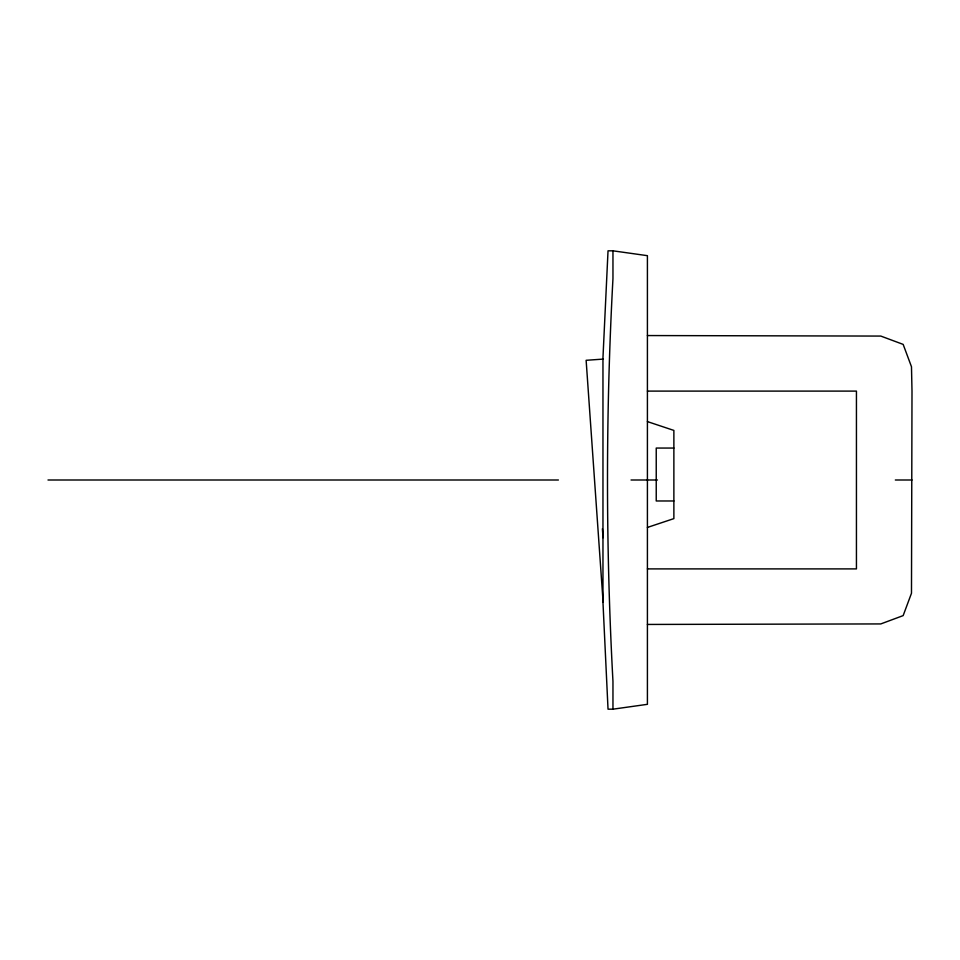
<?xml version="1.0" encoding="UTF-8"?>
<svg xmlns="http://www.w3.org/2000/svg" width="960" height="960" viewBox="0 0 960 960"><rect width="100%" height="100%" fill="white"/><g stroke="black" fill="none" stroke-linecap="round" stroke-linejoin="round"><path stroke-width="1.44" d="M647.412 527.436L673.872 518.616L673.872 430.416L647.412 421.596M612.96 709.176L647.412 704.328L647.412 255.672L612.96 250.824L608.028 250.824L602.964 357.78L602.964 602.22L608.028 709.176L612.96 709.176L612.96 681.396A3713.76 3713.76 0 0 1 612.96 278.604L612.96 250.824M603.384 359.088L586.128 360.3L603.108 602.22M647.412 335.556L880.8 336.072L903.156 344.388L911.484 366.756L912 391.104L911.484 593.244L903.156 615.612L880.8 623.928L647.412 624.444M647.412 391.104L856.44 391.104L856.44 568.896L647.412 568.896M673.872 448.056L656.232 448.056L656.232 500.976L673.872 500.976M48 480L558.408 480M631.032 480L657.432 480M895.332 480L912 480M602.4 528.756L603.036 537.72"/></g></svg>
